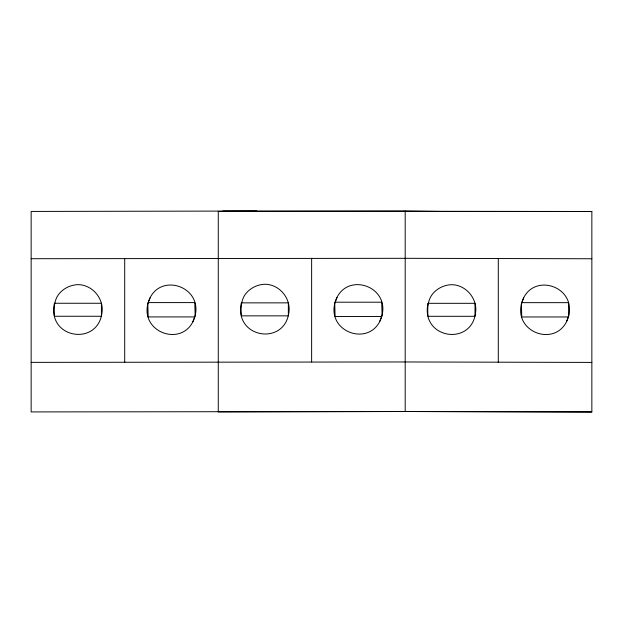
<?xml version="1.0" encoding="UTF-8"?>
<svg xmlns="http://www.w3.org/2000/svg" width="623" height="623" viewBox="0 0 623 623"><rect width="100%" height="100%" fill="white"/><g stroke="black" fill="none" stroke-linecap="round" stroke-linejoin="round"><path stroke-width="0.93" d="M148.173 302.599C139.241 333.671 185.296 348.514 194.804 316.92C203.737 285.848 157.681 271.005 148.173 302.599L194.804 302.599L195.147 315.588L192.881 321.709M335.096 302.202C326.164 333.274 372.211 348.109 381.728 316.515C390.652 285.443 344.605 270.608 335.096 302.202L381.728 302.202L382.07 315.191L379.796 321.312M521.755 302.653C512.822 333.726 558.878 348.561 568.386 316.967C577.319 285.895 531.263 271.06 521.755 302.653L568.386 302.653L568.729 315.643L566.463 321.764M150.096 297.81L147.83 303.931L148.173 316.92L194.804 316.92M337.02 297.405L334.746 303.526L335.096 316.515L381.728 316.515M523.678 297.856L521.412 303.977L521.755 316.967L568.386 316.967M256.692 211.033L31.15 211.431L31.15 411.92L405.191 411.515L591.85 411.967L591.85 211.485L222.746 211.033M591.85 258.763L405.191 258.311L31.15 258.716M591.85 362.415L405.191 361.963L31.15 362.368M443.358 211.485L405.191 211.033L218.268 211.431L218.268 411.92L405.191 411.515L591.85 411.967M409.412 211.485L591.85 211.485M498.291 258.763L498.291 362.415M405.191 211.033L405.191 411.515M311.632 258.311L311.632 361.963M124.709 258.716L124.709 362.368M54.435 303.261C46.569 339.512 100.568 347.175 102.258 309.756C102.374 296.618 91.246 284.618 77.93 284.649C71.466 284.843 65.353 287.499 60.727 292.008C54.084 298.409 53.664 307.63 54.435 316.258L101.424 316.258L101.424 303.261L54.435 303.261M241.35 302.864C233.485 339.114 287.491 346.777 289.173 309.358C289.298 296.213 278.162 284.213 264.853 284.252C258.389 284.438 252.268 287.094 247.65 291.603C241.008 298.004 240.587 307.225 241.35 315.853L288.348 315.853L288.348 302.864L241.35 302.864M428.017 303.315C420.151 339.566 474.15 347.229 475.84 309.81C475.956 296.665 464.828 284.664 451.511 284.703C445.048 284.89 438.935 287.546 434.309 292.055C427.666 298.456 427.246 307.676 428.017 316.305L475.006 316.305L475.006 303.315L428.017 303.315"/></g></svg>
